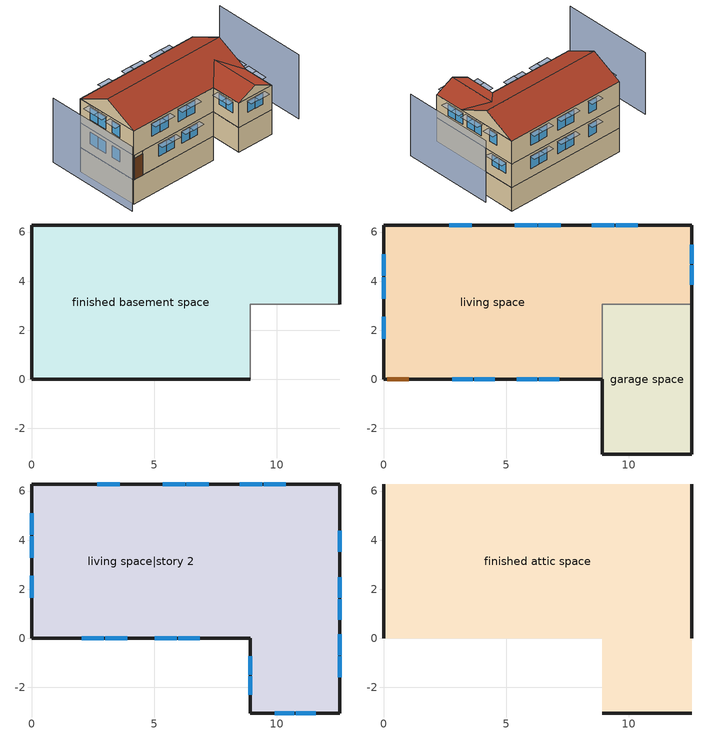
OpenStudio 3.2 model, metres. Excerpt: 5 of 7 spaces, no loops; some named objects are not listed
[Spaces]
finished basement space
 floor foundation (FloorFndGrndFinB): 0,0 0,6.29 12.57,6.29 12.57,3.05 8.92,3.05 8.92,0 z-2.44
 wall foundation (WallFndGrndFinB): 12.57,3.05 12.57,6.29 0,6.29 0,0 8.92,0 z-2.44:0
 wall adiabatic (WallFndGrndFinB): 8.92,0 8.92,3.05 12.57,3.05 z-2.44:0
garage space
 floor foundation (FloorFndGrndUnfinSlab): 8.92,-3.05 8.92,3.05 12.57,3.05 12.57,-3.05 z0
 wall outside (WallExtUninsUnfin): 8.92,0 8.92,-3.05 12.57,-3.05 12.57,3.05 z0:2.44
 wall to living space (WallIntFinInsUnfin Reversed): 12.57,3.05 8.92,3.05 8.92,0 z0:2.44
living space
 floor to finished basement space (FloorFinUninsFin): 0,0 0,6.29 12.57,6.29 12.57,3.05 8.92,3.05 8.92,0 z0
 wall outside (WallExtInsFin): 12.57,3.05 12.57,6.29 0,6.29 0,0 0.13,0 1.05,0 8.92,0 z0:2.44
 window (WindowConstruction): 2.8,0 3.64,0 / 3.7,0 4.54,0 / 5.43,0 6.26,0 / 6.32,0 7.16,0 z1.02:2.13; 10.37,6.29 9.46,6.29 / 9.4,6.29 8.49,6.29 / 7.23,6.29 6.32,6.29 / 6.26,6.29 5.35,6.29 / 3.6,6.29 2.69,6.29 z0.92:2.13; 0,5.1 0,4.22 / 0,4.16 0,3.28 / 0,2.54 0,1.65 z0.96:2.13; 12.57,3.85 12.57,4.64 / 12.57,4.7 12.57,5.49 z1.08:2.13
 door (Door): 0.15,0 1.02,0 z0:2.13
living space|story 2
 floor to garage space (FloorFinInsUnfin): 12.57,3.05 12.57,-3.05 8.92,-3.05 8.92,3.05 z2.44
 floor to living space (FloorFinUninsFin): 12.57,6.29 12.57,3.05 8.92,3.05 8.92,0 0,0 0,6.29 z2.44
 wall outside (WallExtInsFin): 0,6.29 0,0 8.92,0 8.92,-3.05 12.57,-3.05 12.57,6.29 0,6.29 z2.44:4.88
 window (WindowConstruction): 9.91,-3.05 10.72,-3.05 / 10.78,-3.05 11.58,-3.05 z3.49:4.57; 2.05,0 2.94,0 / 3,0 3.9,0 / 5.02,0 5.91,0 / 5.98,0 6.87,0 z3.38:4.57; 10.37,6.29 9.46,6.29 / 9.4,6.29 8.49,6.29 / 7.23,6.29 6.32,6.29 / 6.26,6.29 5.35,6.29 / 3.6,6.29 2.69,6.29 z3.36:4.57; 0,5.1 0,4.22 / 0,4.16 0,3.28 / 0,2.54 0,1.65 z3.4:4.57; 8.92,-0.74 8.92,-1.49 / 8.92,-1.55 8.92,-2.31 z3.57:4.57; 12.57,-1.59 12.57,-0.74 / 12.57,-0.68 12.57,0.16 / 12.57,0.74 12.57,1.59 / 12.57,1.65 12.57,2.5 / 12.57,3.53 12.57,4.38 z3.45:4.57
finished attic space
 floor to living space|story 2 (FloorFinUninsFin): 12.57,6.29 12.57,0 0,0 0,6.29 z4.88; 8.92,-3.05 8.92,0 12.57,0 12.57,-3.05 z4.88
 wall outside (WallExtInsFin): 0,3.14,6.45 0,6.29,4.88 0,0,4.88; 12.57,3.14,6.45 12.57,0,4.88 12.57,6.29,4.88; 8.92,-3.05,4.88 12.57,-3.05,4.88 10.75,-3.05,5.79
 roof outside (RoofFinInsExt): 0,3.14,6.45 12.57,3.14,6.45 12.57,6.29,4.88 0,6.29,4.88; 8.92,0,4.88 8.92,-3.05,4.88 10.75,-3.05,5.79 10.75,1.83,5.79; 12.57,0,4.88 10.75,1.83,5.79 10.75,-3.05,5.79 12.57,-3.05,4.88; 0,3.14,6.45 0,0,4.88 8.92,0,4.88 10.75,1.83,5.79 12.57,0,4.88 12.57,3.14,6.45
shading: -3.05,6.29 -3.05,-3.05 / 15.62,-3.05 15.62,6.29 z0:6.45; 12.57,5.64 12.57,4.55 13.18,4.55 13.18,5.64 z2.29; 12.57,2.65 12.57,1.5 13.18,1.5 13.18,2.65 z4.72; 12.57,1.74 12.57,0.59 13.18,0.59 13.18,1.74 z4.72; 12.57,-0.59 12.57,-1.74 13.18,-1.74 13.18,-0.59 z4.72; 7.32,0 6.17,0 6.17,-0.61 7.32,-0.61 z2.29; 3.79,0 2.65,0 2.65,-0.61 3.79,-0.61 z2.29; 7.02,0 5.82,0 5.82,-0.61 7.02,-0.61 z4.72; 4.69,0 3.55,0 3.55,-0.61 4.69,-0.61 z2.29; 8.34,6.29 9.55,6.29 9.55,6.9 8.34,6.9 z4.72; 3.09,0 1.9,0 1.9,-0.61 3.09,-0.61 z4.72; 11.74,-3.05 10.62,-3.05 10.62,-3.66 11.74,-3.66 z4.72; 2.54,6.29 3.75,6.29 3.75,6.9 2.54,6.9 z4.72; 10.87,-3.05 9.75,-3.05 9.75,-3.66 10.87,-3.66 z4.72; 6.17,6.29 7.38,6.29 7.38,6.9 6.17,6.9 z4.72; 6.42,0 5.27,0 5.27,-0.61 6.42,-0.61 z2.29; 4.05,0 2.85,0 2.85,-0.61 4.05,-0.61 z4.72; 0,1.5 0,2.69 -0.61,2.69 -0.61,1.5 z4.72; 5.19,6.29 6.41,6.29 6.41,6.9 5.19,6.9 z4.72; 12.57,0.31 12.57,-0.84 13.18,-0.84 13.18,0.31 z4.72; 9.31,6.29 10.52,6.29 10.52,6.9 9.31,6.9 z4.72; 8.92,-1.65 8.92,-0.59 8.31,-0.59 8.31,-1.65 z4.72; 6.07,0 4.87,0 4.87,-0.61 6.07,-0.61 z4.72; 0,4.07 0,5.26 -0.61,5.26 -0.61,4.07 z4.72; 5.19,6.29 6.41,6.29 6.41,6.9 5.19,6.9 z2.29; 0,3.13 0,4.31 -0.61,4.31 -0.61,3.13 z4.72; 12.57,4.79 12.57,3.7 13.18,3.7 13.18,4.79 z2.29; 8.92,-2.46 8.92,-1.4 8.31,-1.4 8.31,-2.46 z4.72; 0,1.5 0,2.69 -0.61,2.69 -0.61,1.5 z2.29; 9.31,6.29 10.52,6.29 10.52,6.9 9.31,6.9 z2.29; 8.34,6.29 9.55,6.29 9.55,6.9 8.34,6.9 z2.29; 12.57,4.53 12.57,3.38 13.18,3.38 13.18,4.53 z4.72; 6.17,6.29 7.38,6.29 7.38,6.9 6.17,6.9 z2.29; 0,3.13 0,4.31 -0.61,4.31 -0.61,3.13 z2.29; 2.54,6.29 3.75,6.29 3.75,6.9 2.54,6.9 z2.29; 0,4.07 0,5.26 -0.61,5.26 -0.61,4.07 z2.29
[Site]
Denver Intl Ap_CO_USA: Latitude {deg}=39.83; Longitude {deg}=-104.65; Time Zone {hr}=-7; Elevation {m}=1650; Terrain=Suburbs
[ClimateZones]
Climate Zone Institution Name 1=Building America; Climate Zone Document Year 1=0; Climate Zone Value 1=Cold
[Site:WaterMainsTemperature]
Calculation Method=Correlation; Annual Average Outdoor Air Temperature {C}=10.8753; Maximum Difference In Monthly Average Outdoor Air Temperatures {deltaC}=23.1524
[Site:GroundTemperature:Deep]
10.8753, 10.8753, 10.8753, 10.8753, 10.8753, 10.8753, 10.8753, 10.8753, 10.8753, 10.8753, 10.8753, 10.8753
[Building]
Building 1: North Axis {deg}=22.5; Standards Number of Stories=4; Standards Number of Above Ground Stories=3; Standards Building Type=singlefamilydetached; Standards Number of Living Units=1
[Material] Roughness=Rough
Name | Thickness {m} | Conductivity {W/m-K} | Density {kg/m3} | Specific Heat {J/kg-K} | Thermal Absorptance | Solar Absorptance | Visible Absorptance
Asphalt Shingles, Medium | 0.009525 | 0.162714 | 1121.4 | 1465.45 | 0.91 | 0.85 | 0.85
RoofSheathing | 0.01905 | 0.115458 | 512.64 | 1214.23 | 0.82 | 0.3 | 0.3
RoofIns | 0.23495 | 0.0475588 | 78.34581 | 1123.46 | 0.91 | 0.85 | 0.91
Drywall 0.5 in. | 0.0127 | 0.160291 | 801 | 837.4 | 0.9 | 0.5 | 0.1
FoundationExtVertIns | 0.051816 | 0.029427 | 32.04 | 1214.23
Concrete 8.0 in.; FootingMaterial | 0.2032 | 1.803125 | 2242.8 | 837.4 | 0.9
Concrete 4.0 in. | 0.1016 | 1.803125 | 2242.8 | 837.4 | 0.9
FloorIns | 0.1397 | 0.0489548 | 106.365 | 1151.69 | 0.82 | 0.3 | 0.3
Wood Floor | 0.015875 | 0.115458 | 544.68 | 1214.23
Floor Covering | 0.0127 | 0.0433444 | 54.468 | 1339.84 | 0.9 | 0.9
FloorFinStudAndAirFloor | 0.1397 | 0.557395 | 67.691 | 1210.98 | 0.9 | 0.5 | 0.9
Vinyl, Light | 0.009525 | 0.089435 | 177.822 | 1046.75 | 0.9 | 0.3 | 0.3
WallSheathing | 0.0127 | 0.115458 | 512.64 | 1214.23 | 0.82 | 0.3 | 0.3
WallStudAndCavity | 0.0889 | 0.054245 | 162.403 | 1178.92 | 0.9 | 0.3 | 0.9
WallStudAndCavity 1 | 0.0889 | 0.0548529 | 162.403 | 1178.92 | 0.82 | 0.3 | 0.82
WallStudAndCavity 2 | 0.0889 | 0.393744 | 83.0341 | 1211.67 | 0.9 | 0.3 | 0.9
WallStudAndCavity 3 | 0.0889 | 0.397942 | 83.0341 | 1211.67 | 0.82 | 0.3 | 0.3
res furniture material finished basement space | 0.1524 | 0.115458 | 640.8 | 1214.23 | 0.9 | 0.6 | 0.1
DoorMaterial | 0.04445 | 0.0612267 | 512.64 | 1214.23 | 0.82 | 0.3 | 0.3
[Construction]
RoofFinInsExt: Asphalt Shingles, Medium, RoofSheathing, RoofIns, Drywall 0.5 in.
WallFndGrndFinB: Concrete 8.0 in., Drywall 0.5 in.
FloorFndGrndFinB; FloorFndGrndUnfinSlab: Concrete 4.0 in.
FootingConstruction: FootingMaterial
FloorFinInsUnfin: FloorIns, RoofSheathing, Wood Floor, Floor Covering
FloorFinUninsFin: Drywall 0.5 in., FloorFinStudAndAirFloor, RoofSheathing, Wood Floor, Floor Covering
WallExtInsFin: Vinyl, Light, WallSheathing, WallStudAndCavity, Drywall 0.5 in.
WallIntFinInsUnfin Reversed: WallStudAndCavity 1, WallSheathing
WallExtUninsUnfin: Vinyl, Light, WallSheathing, WallStudAndCavity 2
WallIntFinUninsFin: WallStudAndCavity 3, Drywall 0.5 in.
res furniture construction finished basement space; res furniture construction finished attic space; res furniture construction living space|story 2; res furniture construction living space; res furniture construction garage space: res furniture material finished basement space
WindowConstruction: WindowMaterial
Door: DoorMaterial
[WindowMaterial:Shade]
CoolingShade: Solar Transmittance=0.999; Solar Reflectance=0.00099; Visible Transmittance=0.999; Visible Reflectance=0.00099; Thermal Hemispherical Emissivity=1e-05; Thermal Transmittance=0.999; Thickness {m}=0.0001; Conductivity {W/m-K}=10000; Shade to Glass Distance {m}=0.001; Top Opening Multiplier=0; Bottom Opening Multiplier=0; Left-Side Opening Multiplier=0; Right-Side Opening Multiplier=0; Airflow Permeability=0
[WindowMaterial:SimpleGlazingSystem]
WindowMaterial: U-Factor {W/m2-K}=2.10086; Solar Heat Gain Coefficient=0.21
[ThermalZone] Use Ideal Air Loads=No
living zone: Thermostat=living zone temperature setpoint
garage zone: 
finished basement zone: Thermostat=finished basement zone temperature setpoint
res ds res gshp vert bore central clg air system ret air zone; res ds res gshp vert bore central htg air system ret air zone: Volume {m3}=0.25
[Sizing:Zone] Zone Cooling Design Supply Air Temperature Input Method=SupplyAirTemperature; Zone Cooling Design Supply Air Temperature {C}=14; Zone Cooling Design Supply Air Temperature Difference {deltaC}=11.11; Zone Heating Design Supply Air Temperature Input Method=SupplyAirTemperature; Zone Heating Design Supply Air Temperature {C}=40; Zone Heating Design Supply Air Temperature Difference {deltaC}=11.11; Zone Cooling Design Supply Air Humidity Ratio {kg-H2O/kg-air}=0.0085; Zone Heating Design Supply Air Humidity Ratio {kg-H2O/kg-air}=0.008; Cooling Design Air Flow Method=DesignDay; Heating Design Air Flow Method=DesignDay; Account for Dedicated Outdoor Air System=No; Dedicated Outdoor Air System Control Strategy=NeutralSupplyAir; Dedicated Outdoor Air Low Setpoint Temperature for Design {C}=autosize; Dedicated Outdoor Air High Setpoint Temperature for Design {C}=autosize
garage zone; res ds res gshp vert bore central clg air system ret air zone; res ds res gshp vert bore central htg air system ret air zone
[Space]
Name | Space Type | Thermal Zone | Building Unit
garage space | Space Type 1 | garage zone
living space; living space|story 2; finished attic space | Space Type 2 | living zone | unit 1
finished basement space | Space Type 3 | finished basement zone | unit 1
res ds res gshp vert bore central clg air system ret air space |  | res ds res gshp vert bore central clg air system ret air zone
res ds res gshp vert bore central htg air system ret air space |  | res ds res gshp vert bore central htg air system ret air zone
[SpaceType]
Name | Standards Space Type
Space Type 1 | garage
Space Type 2 | living
Space Type 3 | finished basement
[BuildingUnit]
unit 1: Building Unit Type=Residential
[External:File]
8760.csv: File=8760.csv
[People:Definition] Number of People Calculation Method=People; Fraction Radiant=0.319734; Sensible Heat Fraction=0.573; Carbon Dioxide Generation Rate {m3/s-W}=0; Enable ASHRAE 55 Comfort Warnings=No; Mean Radiant Temperature Calculation Type=ZoneAveraged
Name | Number of People {people}
res occupants|living space|story 2; res occupants|finished attic space | 0.753067
res occupants|living space; res occupants|finished basement space | 0.566933
[People] Number of People Schedule=occupants; Activity Level Schedule=res occupants activity schedule; Multiplier=1
Name | People Definition | Space or SpaceType
res occupants|living space|story 2 | res occupants|living space|story 2 | living space|story 2
res occupants|living space | res occupants|living space | living space
res occupants|finished basement space | res occupants|finished basement space | finished basement space
res occupants|finished attic space | res occupants|finished attic space | finished attic space
[Foundation:Kiva] Wall Height Above Grade {m}=0.2032; Wall Depth Below Slab {m}=0.2032
Name | Exterior Vertical Insulation Material | Exterior Vertical Insulation Depth {m} | Footing Wall Construction
Foundation Kiva 1 | FoundationExtVertIns | 2.4384
Foundation Kiva 2 |  |  | FootingConstruction
[Foundation:Kiva:Settings]
Soil Conductivity {W/m-K}=1.731; Soil Density {kg/m3}=1842.3; Soil Specific Heat {J/kg-K}=418.7; Ground Solar Absorptivity=0.9; Ground Thermal Absorptivity=0.9; Ground Surface Roughness {m}=0.03; Far-Field Width {m}=40; Deep-Ground Boundary Condition=ZeroFlux; Deep-Ground Depth {m}=40; Minimum Cell Dimension {m}=0.02; Maximum Cell Growth Coefficient=1.5; Simulation Timestep=Hourly
[SurfaceProperty:ExposedFoundationPerimeter] Exposed Perimeter Calculation Method=TotalExposedPerimeter
Name | Total Exposed Perimeter {m}
Surface 28 | 31.0182
Surface 1 | 12.8016
[InternalMass:Definition] Design Level Calculation Method=SurfaceArea
Name | Construction | Surface Area {m2}
finished basement space Partition; living space Partition | WallIntFinUninsFin | 67.9121
finished attic space Partition; living space|story 2 Partition | WallIntFinUninsFin | 90.2089
res furniture mass finished basement space | res furniture construction finished basement space | 27.1648
res furniture mass finished attic space | res furniture construction finished attic space | 36.0835
res furniture mass living space|story 2 | res furniture construction living space|story 2 | 36.0835
res furniture mass living space | res furniture construction living space | 27.1648
res furniture mass garage space | res furniture construction garage space | 2.22967
[InternalMass] Multiplier=1
Name | Internal Mass Definition | Space or SpaceType
finished basement space Partition | finished basement space Partition | finished basement space
finished attic space Partition | finished attic space Partition | finished attic space
living space|story 2 Partition | living space|story 2 Partition | living space|story 2
living space Partition | living space Partition | living space
res furniture mass finished basement space | res furniture mass finished basement space | finished basement space
res furniture mass finished attic space | res furniture mass finished attic space | finished attic space
res furniture mass living space|story 2 | res furniture mass living space|story 2 | living space|story 2
res furniture mass living space | res furniture mass living space | living space
res furniture mass garage space | res furniture mass garage space | garage space
[ShadingControl]
WindowShadingControl: Shading Type=InteriorShade; Shading Device Material=CoolingShade; Shading Control Type=OnIfScheduleAllows; Schedule=Window shading schedule; Shading Control Is Scheduled=Yes; Multiple Surface Control Type=Sequential; Sub Surface Name 1=Surface 10 - Window 2; Sub Surface Name 2=Surface 18 - Window 4; Sub Surface Name 3=Surface 18 - Window 3; Sub Surface Name 4=Surface 18 - Window 1; Sub Surface Name 5=Surface 13 - Window 4; Sub Surface Name 6=Surface 13 - Window 1; Sub Surface Name 7=Surface 21 - Window 4; Sub Surface Name 8=Surface 13 - Window 2; Sub Surface Name 9=Surface 17 - Window 2; Sub Surface Name 10=Surface 21 - Window 1; Sub Surface Name 11=Surface 19 - Window 2; Sub Surface Name 12=Surface 17 - Window 5; Sub Surface Name 13=Surface 19 - Window 1; Sub Surface Name 14=Surface 17 - Window 3; Sub Surface Name 15=Surface 13 - Window 3; Sub Surface Name 16=Surface 21 - Window 2; Sub Surface Name 17=Surface 16 - Window 3; Sub Surface Name 18=Surface 17 - Window 4; Sub Surface Name 19=Surface 18 - Window 2; Sub Surface Name 20=Surface 17 - Window 1; Sub Surface Name 21=Surface 20 - Window 1; Sub Surface Name 22=Surface 21 - Window 3; Sub Surface Name 23=Surface 16 - Window 1; Sub Surface Name 24=Surface 9 - Window 4; Sub Surface Name 25=Surface 16 - Window 2; Sub Surface Name 26=Surface 10 - Window 1; Sub Surface Name 27=Surface 20 - Window 2; Sub Surface Name 28=Surface 8 - Window 3; Sub Surface Name 29=Surface 9 - Window 1; Sub Surface Name 30=Surface 9 - Window 2; Sub Surface Name 31=Surface 18 - Window 5; Sub Surface Name 32=Surface 9 - Window 3; Sub Surface Name 33=Surface 8 - Window 2; Sub Surface Name 34=Surface 9 - Window 5; Sub Surface Name 35=Surface 8 - Window 1
[WaterUse:Equipment:Definition]
Name | Peak Flow Rate {m3/s} | Target Temperature Schedule
res shower | 0.0176332 | fixtures temperature schedule
res sink | 0.0157378 | fixtures temperature schedule
res bath | 0.00441644 | fixtures temperature schedule
res shower dist; res sink dist; res bath dist | 0 | fixtures temperature schedule
res dw | 0.00104011 | res dw temperature schedule
res cw | 0.00629939 | res cw temperature schedule
[WaterUse:Equipment] Space=living space|story 2
Name | Water Use Equipment Definition | Flow Rate Fraction Schedule
res shower | res shower | showers
res sink | res sink | sinks
res bath | res bath | baths
res shower dist | res shower dist | showers
res sink dist | res sink dist | sinks
res bath dist | res bath dist | baths
res dw | res dw | dishwasher
res cw | res cw | clothes_washer
[OtherEquipment:Definition] Design Level Calculation Method=EquipmentLevel
Name | Design Level {W} | Fraction Latent | Fraction Radiant | Fraction Lost
res shower | 507081 | 0.487197 | 0 | 0
res sink | 158036 | 0.312221 | 0 | 0
res bath | 65146.3 | 0 | 0 | 0
res hot water distribution | 99.0622 | 0 | 0 | 0
res range gas | 373.944 | 0.2 | 0.18 | 0.5
res cd gas | 195439 | 0.05 | 0.06 | 0.85
res ds res gshp vert bore central clg air system SupSLkToLvEq; res ds res gshp vert bore central clg air system SupLatLkToLvEq; res ds res gshp vert bore central clg air system SupDCnToLvEq; res ds res gshp vert bore central clg air system SupDCnToAhEq; res ds res gshp vert bore central clg air system RetDCnToPlEq; res ds res gshp vert bore central clg air system RetDCnToAhEquip; res ds res gshp vert bore central clg air system SupSLkToAhEq; res ds res gshp vert bore central clg air system SupLatLkToAhEq; res ds res gshp vert bore central clg air system RetSLkEq; res ds res gshp vert bore central clg air system RetLatLkEq; res ds res gshp vert bore central htg air system SupSLkToLvEq; res ds res gshp vert bore central htg air system SupLatLkToLvEq; res ds res gshp vert bore central htg air system SupDCnToLvEq; res ds res gshp vert bore central htg air system SupDCnToAhEq; res ds res gshp vert bore central htg air system RetDCnToPlEq; res ds res gshp vert bore central htg air system RetDCnToAhEquip; res ds res gshp vert bore central htg air system SupSLkToAhEq; res ds res gshp vert bore central htg air system SupLatLkToAhEq; res ds res gshp vert bore central htg air system RetSLkEq; res ds res gshp vert bore central htg air system RetLatLkEq | 0
[OtherEquipment]
Name | Other Equipment Definition | Space or SpaceType | Schedule | Fuel Type
res shower | res shower | living space|story 2 | showers
res sink | res sink | living space|story 2 | sinks
res bath | res bath | living space|story 2 | baths
res hot water distribution | res hot water distribution | living space|story 2 | res hot water distribution schedule
res range gas | res range gas | living space|story 2 | cooking_range | NaturalGas
res cd gas | res cd gas | living space|story 2 | clothes_dryer | NaturalGas
res ds res gshp vert bore central clg air system SupSLkToLvEq | res ds res gshp vert bore central clg air system SupSLkToLvEq | living space|story 2 | Always On Discrete | None
res ds res gshp vert bore central clg air system SupLatLkToLvEq | res ds res gshp vert bore central clg air system SupLatLkToLvEq | living space|story 2 | Always On Discrete | None
res ds res gshp vert bore central clg air system SupDCnToLvEq | res ds res gshp vert bore central clg air system SupDCnToLvEq | living space|story 2 | Always On Discrete | None
res ds res gshp vert bore central clg air system SupDCnToAhEq | res ds res gshp vert bore central clg air system SupDCnToAhEq | garage space | Always On Discrete | None
res ds res gshp vert bore central clg air system RetDCnToPlEq | res ds res gshp vert bore central clg air system RetDCnToPlEq | res ds res gshp vert bore central clg air system ret air space | Always On Discrete | None
res ds res gshp vert bore central clg air system RetDCnToAhEquip | res ds res gshp vert bore central clg air system RetDCnToAhEquip | garage space | Always On Discrete | None
res ds res gshp vert bore central clg air system SupSLkToAhEq | res ds res gshp vert bore central clg air system SupSLkToAhEq | garage space | Always On Discrete | None
res ds res gshp vert bore central clg air system SupLatLkToAhEq | res ds res gshp vert bore central clg air system SupLatLkToAhEq | garage space | Always On Discrete | None
res ds res gshp vert bore central clg air system RetSLkEq | res ds res gshp vert bore central clg air system RetSLkEq | res ds res gshp vert bore central clg air system ret air space | Always On Discrete | None
res ds res gshp vert bore central clg air system RetLatLkEq | res ds res gshp vert bore central clg air system RetLatLkEq | res ds res gshp vert bore central clg air system ret air space | Always On Discrete | None
res ds res gshp vert bore central htg air system SupSLkToLvEq | res ds res gshp vert bore central htg air system SupSLkToLvEq | living space|story 2 | Always On Discrete | None
res ds res gshp vert bore central htg air system SupLatLkToLvEq | res ds res gshp vert bore central htg air system SupLatLkToLvEq | living space|story 2 | Always On Discrete | None
res ds res gshp vert bore central htg air system SupDCnToLvEq | res ds res gshp vert bore central htg air system SupDCnToLvEq | living space|story 2 | Always On Discrete | None
res ds res gshp vert bore central htg air system SupDCnToAhEq | res ds res gshp vert bore central htg air system SupDCnToAhEq | garage space | Always On Discrete | None
res ds res gshp vert bore central htg air system RetDCnToPlEq | res ds res gshp vert bore central htg air system RetDCnToPlEq | res ds res gshp vert bore central htg air system ret air space | Always On Discrete | None
res ds res gshp vert bore central htg air system RetDCnToAhEquip | res ds res gshp vert bore central htg air system RetDCnToAhEquip | garage space | Always On Discrete | None
res ds res gshp vert bore central htg air system SupSLkToAhEq | res ds res gshp vert bore central htg air system SupSLkToAhEq | garage space | Always On Discrete | None
res ds res gshp vert bore central htg air system SupLatLkToAhEq | res ds res gshp vert bore central htg air system SupLatLkToAhEq | garage space | Always On Discrete | None
res ds res gshp vert bore central htg air system RetSLkEq | res ds res gshp vert bore central htg air system RetSLkEq | res ds res gshp vert bore central htg air system ret air space | Always On Discrete | None
res ds res gshp vert bore central htg air system RetLatLkEq | res ds res gshp vert bore central htg air system RetLatLkEq | res ds res gshp vert bore central htg air system ret air space | Always On Discrete | None
[GroundHeatExchanger:Vertical]
res gshp vert bore exchanger: Maximum Flow Rate {m3/s}=0.0033; Number of Bore Holes=120; Bore Hole Length {m}=76.2; Bore Hole Radius {m}=0.0635; Ground Thermal Conductivity {W/m-K}=1.0386; Ground Thermal Heat Capacity {J/m3-K}=1.93558e+06; Ground Temperature {C}=10.8753; Design Flow Rate {m3/s}=0.0033; Grout Thermal Conductivity {W/m-K}=0.6924; Pipe Thermal Conductivity {W/m-K}=0.39813; Pipe Out Diameter {m}=0.02667; U-Tube Distance {m}=0.0245389; Pipe Thickness {m}=0.0024257; Maximum Length of Simulation=1; G-Function Reference Ratio=0.0005; G-Function Ln(T/Ts) Value 1=-15.2996; G-Function G Value 1=-0.348322; G-Function Ln(T/Ts) Value 2=-14.201; G-Function G Value 2=0.022208; G-Function Ln(T/Ts) Value 3=-13.2202; G-Function G Value 3=0.412345; G-Function Ln(T/Ts) Value 4=-12.2086; G-Function G Value 4=0.867498; G-Function Ln(T/Ts) Value 5=-11.1888; G-Function G Value 5=1.357839; G-Function Ln(T/Ts) Value 6=-10.1816; G-Function G Value 6=1.852024; G-Function Ln(T/Ts) Value 7=-9.1815; G-Function G Value 7=2.345656; G-Function Ln(T/Ts) Value 8=-8.6809; G-Function G Value 8=2.593958; G-Function Ln(T/Ts) Value 9=-8.5; G-Function G Value 9=2.679; G-Function Ln(T/Ts) Value 10=-7.8; G-Function G Value 10=3.023; G-Function Ln(T/Ts) Value 11=-7.2; G-Function G Value 11=3.32; G-Function Ln(T/Ts) Value 12=-6.5; G-Function G Value 12=3.681; G-Function Ln(T/Ts) Value 13=-5.9; G-Function G Value 13=4.071; G-Function Ln(T/Ts) Value 14=-5.2; G-Function G Value 14=4.828; G-Function Ln(T/Ts) Value 15=-4.5; G-Function G Value 15=6.253; G-Function Ln(T/Ts) Value 16=-3.963; G-Function G Value 16=7.894; G-Function Ln(T/Ts) Value 17=-3.27; G-Function G Value 17=11.82; G-Function Ln(T/Ts) Value 18=-2.864; G-Function G Value 18=15.117; G-Function Ln(T/Ts) Value 19=-2.577; G-Function G Value 19=18.006; G-Function Ln(T/Ts) Value 20=-2.171; G-Function G Value 20=22.887; G-Function Ln(T/Ts) Value 21=-1.884; G-Function G Value 21=26.924; G-Function Ln(T/Ts) Value 22=-1.191; G-Function G Value 22=38.004; G-Function Ln(T/Ts) Value 23=-0.497; G-Function G Value 23=49.919; G-Function Ln(T/Ts) Value 24=-0.274; G-Function G Value 24=53.407; G-Function Ln(T/Ts) Value 25=-0.051; G-Function G Value 25=56.632; G-Function Ln(T/Ts) Value 26=0.196; G-Function G Value 26=59.825; G-Function Ln(T/Ts) Value 27=0.419; G-Function G Value 27=62.349; G-Function Ln(T/Ts) Value 28=0.642; G-Function G Value 28=64.524; G-Function Ln(T/Ts) Value 29=0.873; G-Function G Value 29=66.412; G-Function Ln(T/Ts) Value 30=1.112; G-Function G Value 30=67.993; G-Function Ln(T/Ts) Value 31=1.335; G-Function G Value 31=69.162; G-Function Ln(T/Ts) Value 32=1.679; G-Function G Value 32=70.476; G-Function Ln(T/Ts) Value 33=2.028; G-Function G Value 33=71.361; G-Function Ln(T/Ts) Value 34=2.275; G-Function G Value 34=71.79; G-Function Ln(T/Ts) Value 35=3.003; G-Function G Value 35=72.511
[EnergyManagementSystem:Sensor]
Name | Output Variable or Output Meter Index Key | Output Variable or Output Meter
res_ceil_fan_sched_val_sensor | res ceil fan schedule | Schedule Value
res_nv_pb_s |  | Site Outdoor Air Barometric Pressure
res_af_vw_s |  | Site Wind Speed
res_nv_wt_s |  | Site Outdoor Air Humidity Ratio
res_nv_1_nva_s | res nv_1 avail schedule | Schedule Value
res_nv_1_sp_s | res nv_1 temp schedule | Schedule Value
res_ds_res_gshp_vert_bore_central_clg_air_system_ah_mfr_s | Node 46 | System Node Mass Flow Rate
res_ds_res_gshp_vert_bore_central_clg_air_system_ah_vfr_s | Node 46 | System Node Current Density Volume Flow Rate
res_ds_res_gshp_vert_bore_central_clg_air_system_ah_tt_s | Node 46 | System Node Temperature
res_ds_res_gshp_vert_bore_central_clg_air_system_ra_t_s | Node 49 | System Node Temperature
res_ds_res_gshp_vert_bore_central_clg_air_system_ah_wt_s | Node 46 | System Node Humidity Ratio
res_ds_res_gshp_vert_bore_central_clg_air_system_ra_w_s | Node 49 | System Node Humidity Ratio
res_ds_res_gshp_vert_bore_central_clg_air_system_ah_t_s; res_ds_res_gshp_vert_bore_central_htg_air_system_ah_t_s | garage zone | Zone Air Temperature
res_ds_res_gshp_vert_bore_central_clg_air_system_ah_w_s; res_ds_res_gshp_vert_bore_central_htg_air_system_ah_w_s | garage zone | Zone Mean Air Humidity Ratio
res_ds_res_gshp_vert_bore_central_htg_air_system_ah_mfr_s | Node 34 | System Node Mass Flow Rate
res_ds_res_gshp_vert_bore_central_htg_air_system_ah_vfr_s | Node 34 | System Node Current Density Volume Flow Rate
res_ds_res_gshp_vert_bore_central_htg_air_system_ah_tt_s | Node 34 | System Node Temperature
res_ds_res_gshp_vert_bore_central_htg_air_system_ra_t_s | Node 37 | System Node Temperature
res_ds_res_gshp_vert_bore_central_htg_air_system_ah_wt_s | Node 34 | System Node Humidity Ratio
res_ds_res_gshp_vert_bore_central_htg_air_system_ra_w_s | Node 37 | System Node Humidity Ratio
res_infil_1_range_sch_s | res mv_1 range exhaust schedule | Schedule Value
res_infil_1_bath_sch_s | res mv_1 bath exhaust schedule | Schedule Value
res_infil_1_dryer_sch_s | clothes_dryer_exhaust | Schedule Value
res_infil_1_wh_sch_s | Always On Discrete | Schedule Value
[EnergyManagementSystem:Program]
res_gshp_vert_bore_pumps_program: Set unit_1_pumps_h = 0; Set unit_1_pumps_c = 0; If res_gshp_vert_bore_heating_coil_s > 0; Set unit_1_pumps_h = res_gshp_vert_bore_pump_s; ElseIf res_gshp_vert_bore_cooling_coil_s > 0; Set unit_1_pumps_c = res_gshp_vert_bore_pump_s; EndIf
res_ceil_fan_schedule_program: If res_ceil_fan_sched_val_sensor == 0; Set res_ceil_fan_sched_override = 0; ElseIf res_ceil_fan_tin_sensor < 24.389; Set res_ceil_fan_sched_override = 0; Else; Set res_ceil_fan_sched_override = 1; EndIf
res_nv_1_program: Set Tdiff = res_af_1_tin_s-res_af_1_tt_s; Set dT = (@Abs Tdiff); Set pt = (@RhFnTdbWPb res_af_1_tt_s res_nv_wt_s res_nv_pb_s); Set NVA = 13831.173440569548; Set Cs = 0.00023703726963500573; Set Cw = 0.00010014662135246548; Set MNV = 2.444359572750902; Set MHR = 0.0115; Set MRH = 0.7; Set temp1 = (res_nv_1_nva_s*NVA); Set SGNV = temp1*((((Cs*dT)+(Cw*(res_af_vw_s^2)))^0.5)/1000); If (res_nv_wt_s<MHR) && (pt<MRH) && (res_af_1_tin_s>res_nv_1_sp_s); Set temp2 = (res_af_1_tin_s-res_nv_1_sp_s); Set NVadj1 = temp2/(res_af_1_tin_s-res_af_1_tt_s); Set NVadj2 = (@Min NVadj1 1); Set NVadj3 = (@Max NVadj2 0); Set NVadj = SGNV*NVadj3; Set res_nv_1_flow_act = (@Min NVadj MNV); Else; Set res_nv_1_flow_act = 0; EndIf
res_ds_res_gshp_vert_bore_central_clg_air_system_program: Set res_ds_res_gshp_vert_bore_central_clg_air_system_AhMfr = res_ds_res_gshp_vert_bore_central_clg_air_system_ah_mfr_s; Set res_ds_res_gshp_vert_bore_central_clg_air_system_FanRtf = res_ds_res_gshp_vert_bore_central_clg_air_system_fan_rtf_s; Set res_ds_res_gshp_vert_bore_central_clg_air_system_AhVfr = res_ds_res_gshp_vert_bore_central_clg_air_system_ah_vfr_s; Set res_ds_res_gshp_vert_bore_central_clg_air_system_AhTt = res_ds_res_gshp_vert_bore_central_clg_air_system_ah_tt_s; Set res_ds_res_gshp_vert_bore_central_clg_air_system_AhWt = res_ds_res_gshp_vert_bore_central_clg_air_system_ah_wt_s; Set res_ds_res_gshp_vert_bore_central_clg_air_system_RaT = res_ds_res_gshp_vert_bore_central_clg_air_system_ra_t_s; Set res_ds_res_gshp_vert_bore_central_clg_air_system_RaW = res_ds_res_gshp_vert_bore_central_clg_air_system_ra_w_s; Set res_ds_res_gshp_vert_bore_central_clg_air_system_AhT = res_ds_res_gshp_vert_bore_central_clg_air_system_ah_t_s; Set res_ds_res_gshp_vert_bore_central_clg_air_system_AhW = res_ds_res_gshp_vert_bore_central_clg_air_system_ah_w_s; Run res_ds_res_gshp_vert_bore_central_clg_air_system_lk_subrout; Set res_ds_res_gshp_vert_bore_central_clg_air_system_SupSLkToLvEq_act = res_ds_res_gshp_vert_bore_central_clg_air_system_SupSLkToLv; Set res_ds_res_gshp_vert_bore_central_clg_air_system_SupLatLkToLvEq_act = res_ds_res_gshp_vert_bore_central_clg_air_system_SupLatLkToLv; Set res_ds_res_gshp_vert_bore_central_clg_air_system_SupDCnToLvEq_act = res_ds_res_gshp_vert_bore_central_clg_air_system_SupDCnToLv; Set res_ds_res_gshp_vert_bore_central_clg_air_system_SupDCnToAhEq_act = res_ds_res_gshp_vert_bore_central_clg_air_system_SupDCnToAh; Set res_ds_res_gshp_vert_bore_central_clg_air_system_SupSLkToAhEq_act = res_ds_res_gshp_vert_bore_central_clg_air_system_SupSLkToAh; Set res_ds_res_gshp_vert_bore_central_clg_air_system_SupLatLkToAhEq_act = res_ds_res_gshp_vert_bore_central_clg_air_system_SupLatLkToAh; Set res_ds_res_gshp_vert_bore_central_clg_air_system_RetSLkEq_act = res_ds_res_gshp_vert_bore_central_clg_air_system_RetSLk; Set res_ds_res_gshp_vert_bore_central_clg_air_system_RetLatLkEq_act = res_ds_res_gshp_vert_bore_central_clg_air_system_RetLatLk; Set res_ds_res_gshp_vert_bore_central_clg_air_system_RetDCnToPlEq_act = res_ds_res_gshp_vert_bore_central_clg_air_system_RetDCnToPl; Set res_ds_res_gshp_vert_bore_central_clg_air_system_RetDCnToAhEquip_act = res_ds_res_gshp_vert_bore_central_clg_air_system_RetDCnToAh; Set res_ds_res_gshp_vert_bore_central_clg_air_system_AhToLivMix_act = res_ds_res_gshp_vert_bore_central_clg_air_system_AhToLiv; Set res_ds_res_gshp_vert_bore_central_clg_air_system_LivToAhMix_act = res_ds_res_gshp_vert_bore_central_clg_air_system_LivToAh
res_ds_res_gshp_vert_bore_central_htg_air_system_program: Set res_ds_res_gshp_vert_bore_central_htg_air_system_AhMfr = res_ds_res_gshp_vert_bore_central_htg_air_system_ah_mfr_s; Set res_ds_res_gshp_vert_bore_central_htg_air_system_FanRtf = res_ds_res_gshp_vert_bore_central_htg_air_system_fan_rtf_s; Set res_ds_res_gshp_vert_bore_central_htg_air_system_AhVfr = res_ds_res_gshp_vert_bore_central_htg_air_system_ah_vfr_s; Set res_ds_res_gshp_vert_bore_central_htg_air_system_AhTt = res_ds_res_gshp_vert_bore_central_htg_air_system_ah_tt_s; Set res_ds_res_gshp_vert_bore_central_htg_air_system_AhWt = res_ds_res_gshp_vert_bore_central_htg_air_system_ah_wt_s; Set res_ds_res_gshp_vert_bore_central_htg_air_system_RaT = res_ds_res_gshp_vert_bore_central_htg_air_system_ra_t_s; Set res_ds_res_gshp_vert_bore_central_htg_air_system_RaW = res_ds_res_gshp_vert_bore_central_htg_air_system_ra_w_s; Set res_ds_res_gshp_vert_bore_central_htg_air_system_AhT = res_ds_res_gshp_vert_bore_central_htg_air_system_ah_t_s; Set res_ds_res_gshp_vert_bore_central_htg_air_system_AhW = res_ds_res_gshp_vert_bore_central_htg_air_system_ah_w_s; Run res_ds_res_gshp_vert_bore_central_htg_air_system_lk_subrout; Set res_ds_res_gshp_vert_bore_central_htg_air_system_SupSLkToLvEq_act = res_ds_res_gshp_vert_bore_central_htg_air_system_SupSLkToLv; Set res_ds_res_gshp_vert_bore_central_htg_air_system_SupLatLkToLvEq_act = res_ds_res_gshp_vert_bore_central_htg_air_system_SupLatLkToLv; Set res_ds_res_gshp_vert_bore_central_htg_air_system_SupDCnToLvEq_act = res_ds_res_gshp_vert_bore_central_htg_air_system_SupDCnToLv; Set res_ds_res_gshp_vert_bore_central_htg_air_system_SupDCnToAhEq_act = res_ds_res_gshp_vert_bore_central_htg_air_system_SupDCnToAh; Set res_ds_res_gshp_vert_bore_central_htg_air_system_SupSLkToAhEq_act = res_ds_res_gshp_vert_bore_central_htg_air_system_SupSLkToAh; Set res_ds_res_gshp_vert_bore_central_htg_air_system_SupLatLkToAhEq_act = res_ds_res_gshp_vert_bore_central_htg_air_system_SupLatLkToAh; Set res_ds_res_gshp_vert_bore_central_htg_air_system_RetSLkEq_act = res_ds_res_gshp_vert_bore_central_htg_air_system_RetSLk; Set res_ds_res_gshp_vert_bore_central_htg_air_system_RetLatLkEq_act = res_ds_res_gshp_vert_bore_central_htg_air_system_RetLatLk; Set res_ds_res_gshp_vert_bore_central_htg_air_system_RetDCnToPlEq_act = res_ds_res_gshp_vert_bore_central_htg_air_system_RetDCnToPl; Set res_ds_res_gshp_vert_bore_central_htg_air_system_RetDCnToAhEquip_act = res_ds_res_gshp_vert_bore_central_htg_air_system_RetDCnToAh; Set res_ds_res_gshp_vert_bore_central_htg_air_system_AhToLivMix_act = res_ds_res_gshp_vert_bore_central_htg_air_system_AhToLiv; Set res_ds_res_gshp_vert_bore_central_htg_air_system_LivToAhMix_act = res_ds_res_gshp_vert_bore_central_htg_air_system_LivToAh
res_infil_1_program: Set p_m = 0.14; Set p_s = 0.22; Set s_m = 270; Set s_s = 370; Set z_m = 9.99744; Set z_s = 6.4486261680000005; Set f_t = (((s_m/z_m)^p_m)*((z_s/s_s)^p_s)); Set Tdiff = res_af_1_tin_s-res_af_1_tt_s; Set dT = @Abs Tdiff; Set c = 0.0676; Set Cs = 0.0875; Set Cw = 0.1284; Set n = 0.67; Set sft = (f_t*0.7000000000000001); Set temp1 = ((c*Cw)*((sft*res_af_vw_s)^(2*n)))^2; Set Qn = (((c*Cs*(dT^n))^2)+temp1)^0.5; Set Tdiff = res_af_1_tin_s-res_af_1_tt_s; Set dT = @Abs Tdiff; Set QWHV = res_infil_1_wh_sch_s*0.0302; Set Qrange = res_infil_1_range_sch_s*0.0472; Set Qdryer = res_infil_1_dryer_sch_s*0.0472; Set Qbath = res_infil_1_bath_sch_s*0.0472; Set QhpwhOut = 0; Set QhpwhIn = 0; Set QductsOut = 0; Set QductsIn = 0; Set QductsOut = QductsOut+res_ds_res_gshp_vert_bore_central_clg_air_system_lk_ret_fan_equiv; Set QductsIn = QductsIn+res_ds_res_gshp_vert_bore_central_clg_air_system_lk_sup_fan_equiv; Set QductsOut = QductsOut+res_ds_res_gshp_vert_bore_central_htg_air_system_lk_ret_fan_equiv; Set QductsIn = QductsIn+res_ds_res_gshp_vert_bore_central_htg_air_system_lk_sup_fan_equiv; Set Qout = QWHV+Qrange+Qbath+Qdryer+QhpwhOut+QductsOut; Set Qin = QhpwhIn+QductsIn; Set Qu = (@Abs (Qout-Qin)); Set Qb = (@Min Qout Qin); Set faneff_wh = 0.9438948864000002; Set res_infil_1_house_fan_act = (QWHV*300)/faneff_wh*1; Set faneff_sp = 0.4719474432000001; Set res_infil_1_range_fan_act = (Qrange*300)/faneff_sp; Set res_infil_1_bath_fan_act = (Qbath*300)/faneff_sp; Set Q_acctd_for_elsewhere = QhpwhOut+QhpwhIn+QductsOut+QductsIn; Set res_infil_1_flow_act = (((Qu^2)+(Qn^2))^0.5)-Q_acctd_for_elsewhere; Set res_infil_1_flow_act = (@Max res_infil_1_flow_act 0)
[EnergyManagementSystem:OutputVariable]
res gshp vert bore htg pump:Pumps:Electricity: EMS Variable=unit_1_pumps_h; Type of Data in Variable=Summed; Update Frequency=SystemTimestep; EMS Program or Subroutine=res_gshp_vert_bore_pumps_program; Units=J
[ThermostatSetpoint:DualSetpoint] Heating Setpoint Temperature Schedule=res heating setpoint; Cooling Setpoint Temperature Schedule=res cooling setpoint
finished basement zone temperature setpoint; living zone temperature setpoint
[ElectricEquipment:Definition] Design Level Calculation Method=EquipmentLevel
Name | Design Level {W} | Fraction Latent | Fraction Radiant | Fraction Lost
res ceil fan non benchmark equip | 0 | 0 | 0.558 | 0.07
res ceil fan benchmark|living space|story 2; res ceil fan benchmark|finished attic space | 14.9598 | 0 | 0.558 | 0.07
res ceil fan benchmark|living space; res ceil fan benchmark|finished basement space | 11.2622 | 0 | 0.558 | 0.07
res refrig | 65.0889 | 0 | 0 | 0
res range electric | 35.8746 | 0.3 | 0.24 | 0.3
res dw | 136388 | 0.15 | 0.36 | 0.25
res cw | 70491.5 | 0 | 0.48 | 0.2
res cd electric | 14710.5 | 0 | 0.6 | 0
res misc plug loads|living space|story 2; res misc plug loads|finished attic space | 154.01 | 0.021 | 0.558 | 0.049
res misc plug loads|living space; res misc plug loads|finished basement space | 115.944 | 0.021 | 0.558 | 0.049
res infil_1 house fan; res infil_1 range fan; res infil_1 bath fan | 0 | 0 | 0 | 1
[ElectricEquipment]
Name | Electric Equipment Definition | Space or SpaceType | Schedule
res ceil fan non benchmark equip | res ceil fan non benchmark equip | living space|story 2 | res ceil fan master
res ceil fan benchmark|living space|story 2 | res ceil fan benchmark|living space|story 2 | living space|story 2 | ceiling_fan
res ceil fan benchmark|living space | res ceil fan benchmark|living space | living space | ceiling_fan
res ceil fan benchmark|finished basement space | res ceil fan benchmark|finished basement space | finished basement space | ceiling_fan
res ceil fan benchmark|finished attic space | res ceil fan benchmark|finished attic space | finished attic space | ceiling_fan
res refrig | res refrig | living space|story 2 | res refrig schedule
res range electric | res range electric | living space|story 2 | cooking_range
res dw | res dw | living space|story 2 | dishwasher_power
res cw | res cw | living space|story 2 | clothes_washer_power
res cd electric | res cd electric | living space|story 2 | clothes_dryer
res misc plug loads|living space|story 2 | res misc plug loads|living space|story 2 | living space|story 2 | plug_loads
res misc plug loads|living space | res misc plug loads|living space | living space | plug_loads
res misc plug loads|finished basement space | res misc plug loads|finished basement space | finished basement space | plug_loads
res misc plug loads|finished attic space | res misc plug loads|finished attic space | finished attic space | plug_loads
res infil_1 house fan | res infil_1 house fan | living space|story 2 | Always On Discrete
res infil_1 range fan | res infil_1 range fan | living space|story 2 | Always On Discrete
res infil_1 bath fan | res infil_1 bath fan | living space|story 2 | Always On Discrete
[Lights:Definition] Design Level Calculation Method=LightingLevel; Fraction Radiant=0.6; Fraction Visible=0.2; Return Air Fraction=0
Name | Lighting Level {W}
res lighting interior living space|story 2; res lighting interior finished attic space | 227.201
res lighting interior living space; res lighting interior finished basement space | 171.045
res lighting garage garage space | 22.6628
[Lights] Fraction Replaceable=1
Name | Lights Definition | Space or SpaceType | Schedule
res lighting interior living space|story 2 | res lighting interior living space|story 2 | living space|story 2 | lighting_interior
res lighting interior living space | res lighting interior living space | living space | lighting_interior
res lighting interior finished basement space | res lighting interior finished basement space | finished basement space | lighting_interior
res lighting interior finished attic space | res lighting interior finished attic space | finished attic space | lighting_interior
res lighting garage garage space | res lighting garage garage space | garage space | lighting_garage
[Exterior:Lights:Definition]
res lighting exterior: Design Level {W}=61.235
[Exterior:Lights]
res lighting exterior: Exterior Lights Definition=res lighting exterior; Schedule=lighting_exterior
[SpaceInfiltration:EffectiveLeakageArea]
res infil|garage space: Space or SpaceType=garage space; Schedule=Always On Discrete; Effective Air Leakage Area {cm2}=75.4291; Stack Coefficient=0.000129067; Wind Coefficient=4.38083e-05
[SpaceInfiltration:DesignFlowRate] Space or SpaceType=living space|story 2; Schedule=Always On Discrete; Design Flow Rate Calculation Method=Flow/Space; Design Flow Rate {m3/s}=0
res nv_1 flow; res infil_1 flow
[ZoneMixing] Schedule=Always On Continuous; Design Flow Rate Calculation Method=Flow/Zone; Design Flow Rate {m3/s}=0
Name | Zone | Source Zone
res ds res gshp vert bore central clg air system AhToLivMix; res ds res gshp vert bore central htg air system AhToLivMix | living zone | garage zone
res ds res gshp vert bore central clg air system LivToAhMix; res ds res gshp vert bore central htg air system LivToAhMix | garage zone | living zone
[Schedule:File] External File=8760.csv; Rows to Skip at Top=1; Number of Hours of Data=8760; Minutes per Item=60
Name | Column Number
occupants | 1
showers | 12
sinks | 13
baths | 11
ceiling_fan | 14
cooking_range | 2
dishwasher | 10
dishwasher_power | 17
clothes_washer | 8
clothes_washer_power | 16
clothes_dryer | 9
lighting_interior | 4
lighting_garage | 6
lighting_exterior | 5
plug_loads | 3
[Schedule:Constant]
Name | Value
res occupants activity schedule | 112.539
fixtures temperature schedule | 43.3333
Always On Discrete; res ceil fan master; Always On Continuous | 1
res dw temperature schedule; res cw temperature schedule | 52.666
[Schedule:Ruleset]
Name | Default Day Schedule | Summer Design Day Schedule | Winter Design Day Schedule
Window shading schedule | Schedule Day 3
res hot water distribution schedule | Schedule Day 4
res heating setpoint | Schedule Day 7 | res heating setpoint summer design | res heating setpoint winter design
res cooling setpoint | Schedule Day 8 | res cooling setpoint summer design | res cooling setpoint winter design
res refrig schedule | Schedule Day 10 | res refrig schedule summer design | res refrig schedule winter design
[Schedule:Day]
Schedule Day 3; Window shading schedule allday1; Window shading schedule allday2; Window shading schedule allday3; Window shading schedule allday4; Window shading schedule allday11; Window shading schedule allday12; Schedule Day 4; Schedule Day 7; Schedule Day 8; Schedule Day 10; res refrig schedule winter design: 24, 0, 0
Window shading schedule allday5; Window shading schedule allday6; Window shading schedule allday7; Window shading schedule allday8; Window shading schedule allday9; Window shading schedule allday10; res refrig schedule summer design: 24, 0, 1
res hot water distribution schedule allday1; res hot water distribution schedule allday2; res hot water distribution schedule allday3; res hot water distribution schedule allday4; res hot water distribution schedule allday5; res hot water distribution schedule allday6; res hot water distribution schedule allday7; res hot water distribution schedule allday8; res hot water distribution schedule allday9; res hot water distribution schedule allday10; res hot water distribution schedule allday11; res hot water distribution schedule allday12: 1, 0, 0.078424, 2, 0, 0.0392749, 4, 0, 0.00981873, 5, 0, 0.0392749, 6, 0, 0.274547, 7, 0, 0.941213, 8, 0, 1, 9, 0, 0.960725, 10, 0, 0.843152, 11, 0, 0.764728, 12, 0, 0.60788, 13, 0, 0.529456, 15, 0, 0.470544, 16, 0, 0.411757, 17, 0, 0.548968, 18, 0, 0.725453, 19, 0, 0.86279, 20, 0, 0.823515, 21, 0, 0.745091, 22, 0, 0.60788, 23, 0, 0.529456, 24, 0, 0.294058
res heating setpoint allday1; res heating setpoint allday2; res heating setpoint allday3; res heating setpoint allday4; res heating setpoint allday5; res heating setpoint allday6; res heating setpoint allday7; res heating setpoint allday8; res heating setpoint allday9; res heating setpoint allday10; res heating setpoint allday11; res heating setpoint allday12: 24, 0, 21.6667
res heating setpoint winter design; res cooling setpoint winter design: 24, 0, 21.1111
res heating setpoint summer design; res cooling setpoint summer design: 24, 0, 23.8889
res cooling setpoint allday1; res cooling setpoint allday2; res cooling setpoint allday3; res cooling setpoint allday4; res cooling setpoint allday5; res cooling setpoint allday6; res cooling setpoint allday7; res cooling setpoint allday8; res cooling setpoint allday9; res cooling setpoint allday10; res cooling setpoint allday11; res cooling setpoint allday12: 1, 0, 24.4444, 2, 0, 24.4444, 3, 0, 24.4444, 4, 0, 24.4444, 5, 0, 24.4444, 6, 0, 24.4444, 7, 0, 24.4444, 8, 0, 24.4444, 9, 0, 24.4444, 10, 0, 24.4444, 11, 0, 24.4444, 12, 0, 24.4444, 13, 0, 24.4444, 14, 0, 24.4444, 15, 0, 24.4444, 16, 0, 24.4444, 17, 0, 24.4444, 18, 0, 24.4444, 19, 0, 24.4444, 20, 0, 24.4444, 21, 0, 24.4444, 22, 0, 24.4444, 23, 0, 24.4444, 24, 0, 24.4444
res refrig schedule allday1; res refrig schedule allday12: 1, 0, 0.610949, 2, 0, 0.595675, 3, 0, 0.580401, 4, 0, 0.565128, 6, 0, 0.549854, 7, 0, 0.580401, 8, 0, 0.610949, 10, 0, 0.626223, 12, 0, 0.610949, 15, 0, 0.641496, 16, 0, 0.626223, 17, 0, 0.672044, 18, 0, 0.733139, 19, 0, 0.763686, 20, 0, 0.733139, 21, 0, 0.717865, 22, 0, 0.702591, 23, 0, 0.672044, 24, 0, 0.626223
res refrig schedule allday2: 1, 0, 0.609489, 2, 0, 0.594252, 3, 0, 0.579015, 4, 0, 0.563777, 6, 0, 0.54854, 7, 0, 0.579015, 8, 0, 0.609489, 10, 0, 0.624726, 12, 0, 0.609489, 15, 0, 0.639964, 16, 0, 0.624726, 17, 0, 0.670438, 18, 0, 0.731387, 19, 0, 0.761861, 20, 0, 0.731387, 21, 0, 0.71615, 22, 0, 0.700912, 23, 0, 0.670438, 24, 0, 0.624726
res refrig schedule allday3; res refrig schedule allday4; res refrig schedule allday5: 1, 0, 0.791241, 2, 0, 0.77146, 3, 0, 0.751679, 4, 0, 0.731898, 6, 0, 0.712117, 7, 0, 0.751679, 8, 0, 0.791241, 10, 0, 0.811022, 12, 0, 0.791241, 15, 0, 0.830803, 16, 0, 0.811022, 17, 0, 0.870365, 18, 0, 0.949489, 19, 0, 0.989051, 20, 0, 0.949489, 21, 0, 0.929708, 22, 0, 0.909927, 23, 0, 0.870365, 24, 0, 0.811022
res refrig schedule allday6; res refrig schedule allday7; res refrig schedule allday8; res refrig schedule allday9: 1, 0, 0.8, 2, 0, 0.78, 3, 0, 0.76, 4, 0, 0.74, 6, 0, 0.72, 7, 0, 0.76, 8, 0, 0.8, 10, 0, 0.82, 12, 0, 0.8, 15, 0, 0.84, 16, 0, 0.82, 17, 0, 0.88, 18, 0, 0.96, 19, 0, 1, 20, 0, 0.96, 21, 0, 0.94, 22, 0, 0.92, 23, 0, 0.88, 24, 0, 0.82
res refrig schedule allday10: 1, 0, 0.679562, 2, 0, 0.662573, 3, 0, 0.645584, 4, 0, 0.628595, 6, 0, 0.611606, 7, 0, 0.645584, 8, 0, 0.679562, 10, 0, 0.696551, 12, 0, 0.679562, 15, 0, 0.71354, 16, 0, 0.696551, 17, 0, 0.747518, 18, 0, 0.815474, 19, 0, 0.849453, 20, 0, 0.815474, 21, 0, 0.798485, 22, 0, 0.781496, 23, 0, 0.747518, 24, 0, 0.696551
res refrig schedule allday11: 1, 0, 0.675182, 2, 0, 0.658303, 3, 0, 0.641423, 4, 0, 0.624544, 6, 0, 0.607664, 7, 0, 0.641423, 8, 0, 0.675182, 10, 0, 0.692062, 12, 0, 0.675182, 15, 0, 0.708942, 16, 0, 0.692062, 17, 0, 0.742701, 18, 0, 0.810219, 19, 0, 0.843978, 20, 0, 0.810219, 21, 0, 0.793339, 22, 0, 0.77646, 23, 0, 0.742701, 24, 0, 0.692062
[Schedule:Rule] Apply Sunday=Yes; Apply Monday=Yes; Apply Tuesday=Yes; Apply Wednesday=Yes; Apply Thursday=Yes; Apply Friday=Yes; Apply Saturday=Yes; Date Specification Type=DateRange; Start Day=1
Name | Schedule Ruleset | Rule Order | Day Schedule | Start Month | End Month | End Day
Window shading schedule allday rule1 | Window shading schedule | 11 | Window shading schedule allday1 | 1 | 1 | 31
Window shading schedule allday rule2 | Window shading schedule | 10 | Window shading schedule allday2 | 2 | 2 | 28
Window shading schedule allday rule3 | Window shading schedule | 9 | Window shading schedule allday3 | 3 | 3 | 31
Window shading schedule allday rule4 | Window shading schedule | 8 | Window shading schedule allday4 | 4 | 4 | 30
Window shading schedule allday rule5 | Window shading schedule | 7 | Window shading schedule allday5 | 5 | 5 | 31
Window shading schedule allday rule6 | Window shading schedule | 6 | Window shading schedule allday6 | 6 | 6 | 30
Window shading schedule allday rule7 | Window shading schedule | 5 | Window shading schedule allday7 | 7 | 7 | 31
Window shading schedule allday rule8 | Window shading schedule | 4 | Window shading schedule allday8 | 8 | 8 | 31
Window shading schedule allday rule9 | Window shading schedule | 3 | Window shading schedule allday9 | 9 | 9 | 30
Window shading schedule allday rule10 | Window shading schedule | 2 | Window shading schedule allday10 | 10 | 10 | 31
Window shading schedule allday rule11 | Window shading schedule | 1 | Window shading schedule allday11 | 11 | 11 | 30
Window shading schedule allday rule12 | Window shading schedule | 0 | Window shading schedule allday12 | 12 | 12 | 31
res hot water distribution schedule allday rule1 | res hot water distribution schedule | 11 | res hot water distribution schedule allday1 | 1 | 1 | 31
res hot water distribution schedule allday rule2 | res hot water distribution schedule | 10 | res hot water distribution schedule allday2 | 2 | 2 | 28
res hot water distribution schedule allday rule3 | res hot water distribution schedule | 9 | res hot water distribution schedule allday3 | 3 | 3 | 31
res hot water distribution schedule allday rule4 | res hot water distribution schedule | 8 | res hot water distribution schedule allday4 | 4 | 4 | 30
res hot water distribution schedule allday rule5 | res hot water distribution schedule | 7 | res hot water distribution schedule allday5 | 5 | 5 | 31
res hot water distribution schedule allday rule6 | res hot water distribution schedule | 6 | res hot water distribution schedule allday6 | 6 | 6 | 30
res hot water distribution schedule allday rule7 | res hot water distribution schedule | 5 | res hot water distribution schedule allday7 | 7 | 7 | 31
res hot water distribution schedule allday rule8 | res hot water distribution schedule | 4 | res hot water distribution schedule allday8 | 8 | 8 | 31
res hot water distribution schedule allday rule9 | res hot water distribution schedule | 3 | res hot water distribution schedule allday9 | 9 | 9 | 30
res hot water distribution schedule allday rule10 | res hot water distribution schedule | 2 | res hot water distribution schedule allday10 | 10 | 10 | 31
res hot water distribution schedule allday rule11 | res hot water distribution schedule | 1 | res hot water distribution schedule allday11 | 11 | 11 | 30
res hot water distribution schedule allday rule12 | res hot water distribution schedule | 0 | res hot water distribution schedule allday12 | 12 | 12 | 31
res heating setpoint allday rule1 | res heating setpoint | 11 | res heating setpoint allday1 | 1 | 1 | 31
res heating setpoint allday rule2 | res heating setpoint | 10 | res heating setpoint allday2 | 2 | 2 | 28
res heating setpoint allday rule3 | res heating setpoint | 9 | res heating setpoint allday3 | 3 | 3 | 31
res heating setpoint allday rule4 | res heating setpoint | 8 | res heating setpoint allday4 | 4 | 4 | 30
res heating setpoint allday rule5 | res heating setpoint | 7 | res heating setpoint allday5 | 5 | 5 | 31
res heating setpoint allday rule6 | res heating setpoint | 6 | res heating setpoint allday6 | 6 | 6 | 30
res heating setpoint allday rule7 | res heating setpoint | 5 | res heating setpoint allday7 | 7 | 7 | 31
res heating setpoint allday rule8 | res heating setpoint | 4 | res heating setpoint allday8 | 8 | 8 | 31
res heating setpoint allday rule9 | res heating setpoint | 3 | res heating setpoint allday9 | 9 | 9 | 30
res heating setpoint allday rule10 | res heating setpoint | 2 | res heating setpoint allday10 | 10 | 10 | 31
res heating setpoint allday rule11 | res heating setpoint | 1 | res heating setpoint allday11 | 11 | 11 | 30
res heating setpoint allday rule12 | res heating setpoint | 0 | res heating setpoint allday12 | 12 | 12 | 31
res cooling setpoint allday rule1 | res cooling setpoint | 11 | res cooling setpoint allday1 | 1 | 1 | 31
res cooling setpoint allday rule2 | res cooling setpoint | 10 | res cooling setpoint allday2 | 2 | 2 | 28
res cooling setpoint allday rule3 | res cooling setpoint | 9 | res cooling setpoint allday3 | 3 | 3 | 31
res cooling setpoint allday rule4 | res cooling setpoint | 8 | res cooling setpoint allday4 | 4 | 4 | 30
res cooling setpoint allday rule5 | res cooling setpoint | 7 | res cooling setpoint allday5 | 5 | 5 | 31
res cooling setpoint allday rule6 | res cooling setpoint | 6 | res cooling setpoint allday6 | 6 | 6 | 30
res cooling setpoint allday rule7 | res cooling setpoint | 5 | res cooling setpoint allday7 | 7 | 7 | 31
res cooling setpoint allday rule8 | res cooling setpoint | 4 | res cooling setpoint allday8 | 8 | 8 | 31
res cooling setpoint allday rule9 | res cooling setpoint | 3 | res cooling setpoint allday9 | 9 | 9 | 30
res cooling setpoint allday rule10 | res cooling setpoint | 2 | res cooling setpoint allday10 | 10 | 10 | 31
res cooling setpoint allday rule11 | res cooling setpoint | 1 | res cooling setpoint allday11 | 11 | 11 | 30
res cooling setpoint allday rule12 | res cooling setpoint | 0 | res cooling setpoint allday12 | 12 | 12 | 31
res refrig schedule allday rule1 | res refrig schedule | 11 | res refrig schedule allday1 | 1 | 1 | 31
res refrig schedule allday rule2 | res refrig schedule | 10 | res refrig schedule allday2 | 2 | 2 | 28
res refrig schedule allday rule3 | res refrig schedule | 9 | res refrig schedule allday3 | 3 | 3 | 31
res refrig schedule allday rule4 | res refrig schedule | 8 | res refrig schedule allday4 | 4 | 4 | 30
res refrig schedule allday rule5 | res refrig schedule | 7 | res refrig schedule allday5 | 5 | 5 | 31
res refrig schedule allday rule6 | res refrig schedule | 6 | res refrig schedule allday6 | 6 | 6 | 30
res refrig schedule allday rule7 | res refrig schedule | 5 | res refrig schedule allday7 | 7 | 7 | 31
res refrig schedule allday rule8 | res refrig schedule | 4 | res refrig schedule allday8 | 8 | 8 | 31
res refrig schedule allday rule9 | res refrig schedule | 3 | res refrig schedule allday9 | 9 | 9 | 30
res refrig schedule allday rule10 | res refrig schedule | 2 | res refrig schedule allday10 | 10 | 10 | 31
res refrig schedule allday rule11 | res refrig schedule | 1 | res refrig schedule allday11 | 11 | 11 | 30
res refrig schedule allday rule12 | res refrig schedule | 0 | res refrig schedule allday12 | 12 | 12 | 31
